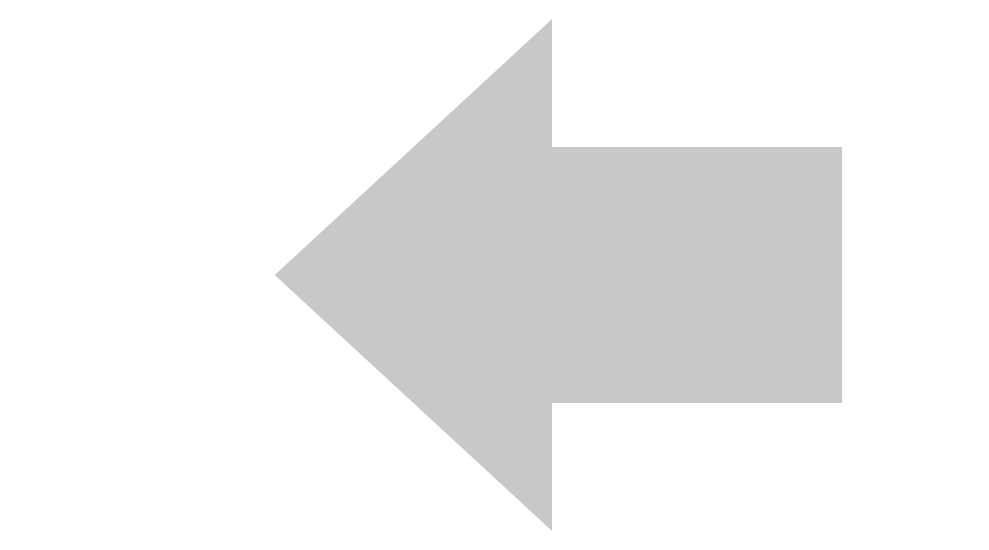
# Model space of a CAD drawing. Extents: x -0.313 to 0.245, y -0.15 to 0.15.
import ezdxf

# ---------------------------------------------------------------- set-up
doc = ezdxf.new("R2010")
doc.units = 0
doc.header["$LTSCALE"] = 0.05
doc.header["$MEASUREMENT"] = 0
doc.layers.add('ROOD', color=1, linetype='CONTINUOUS')

msp = doc.modelspace()

# ---------------------------------------------------------------- linework, layer by layer
at = {"layer": 'ROOD'}
msp.add_lwpolyline([(0, 0, 0.3, 0, 0), (-0.1627, 0, 0, 0, 0)], format="xyseb", dxfattribs=at)
at = {"layer": 'ROOD', "const_width": 0.15}
msp.add_lwpolyline([(-0.06508, 0), (0.17022, 0)], dxfattribs=at)

doc.saveas('drawing.dxf')
